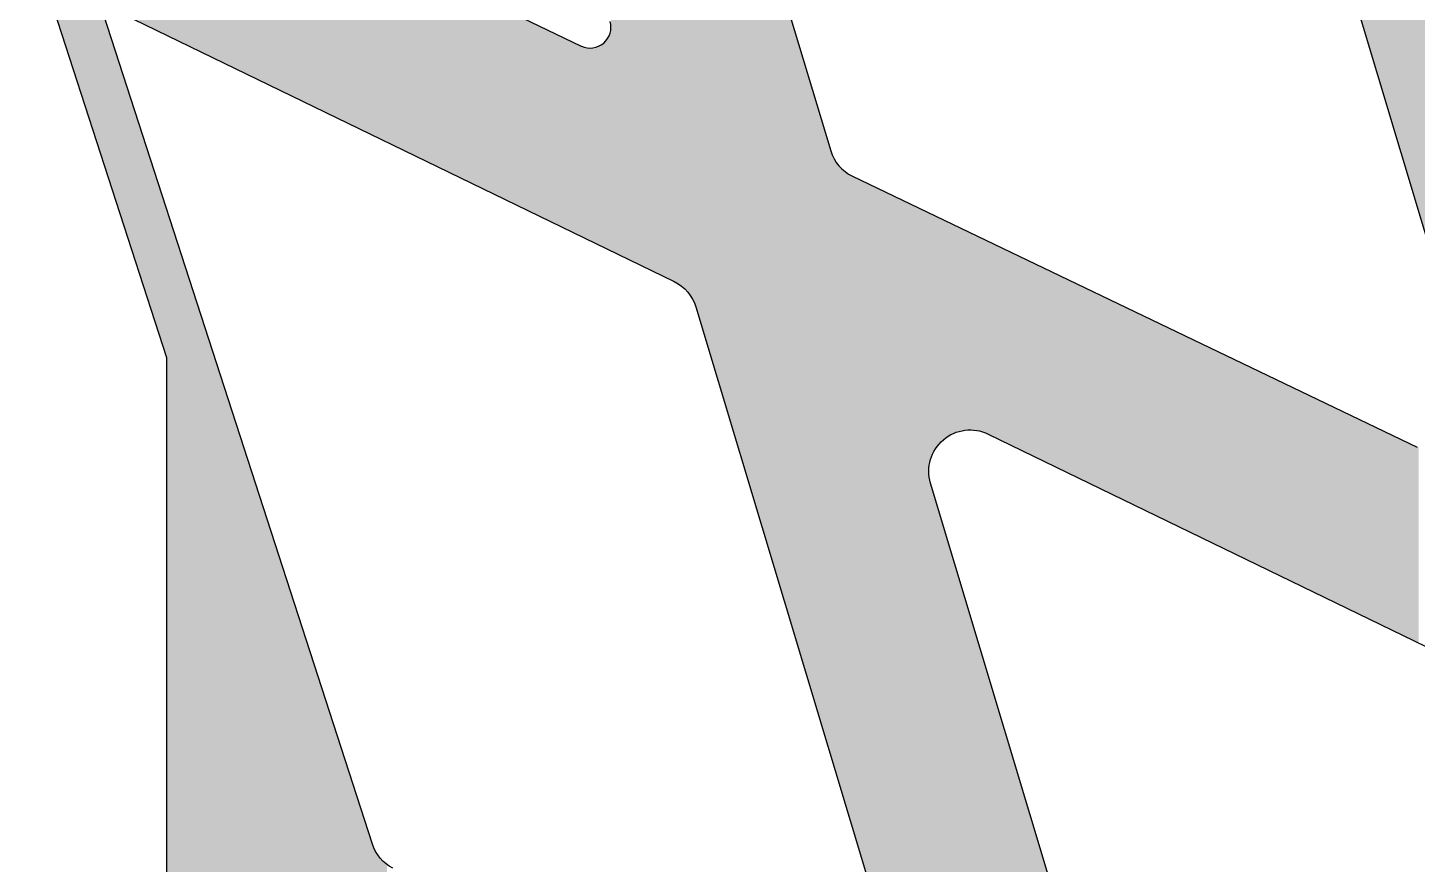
# Model space of a CAD drawing. Extents: x 181 to 485, y 440 to 775.
# Drawn here: x 199.2 to 266.4, y 563.2 to 603.7 of the extents above; entities that cross this region are included whole.
import ezdxf

# ---------------------------------------------------------------- set-up
doc = ezdxf.new("R2010")
doc.units = 0
doc.layers.add('LAYER_01', color=7, linetype='CONTINUOUS')

# ---------------------------------------------------------------- blocks, each defined once
blk = doc.blocks.new('*U1')
at = {"layer": 'LAYER_01', "linetype": 'CONTINUOUS'}
for points in [[(268.139, 589.354), (262.736, 635.718), (268.139, 639.523)], [(262.736, 607.342), (262.736, 635.718), (268.139, 589.354)], [(227.419, 592.916), (227.419, 633.162), (230.483, 591.429)], [(230.483, 591.429), (227.419, 633.162), (230.483, 622.961)], [(230.483, 591.429), (230.483, 622.961), (230.528, 591.406)], [(230.528, 591.406), (230.483, 622.961), (230.528, 622.811)], [(230.528, 591.406), (230.528, 622.811), (230.573, 591.383)], [(230.573, 591.383), (230.528, 622.811), (230.573, 622.662)], [(230.573, 591.383), (230.573, 622.662), (230.617, 591.358)], [(230.617, 591.358), (230.573, 622.662), (230.617, 622.515)], [(230.617, 591.358), (230.617, 622.515), (230.661, 591.331)], [(230.661, 591.331), (230.617, 622.515), (230.661, 622.369)], [(230.661, 591.331), (230.661, 622.369), (230.704, 591.304)], [(230.704, 591.304), (230.661, 622.369), (230.704, 622.225)], [(230.704, 591.304), (230.704, 622.225), (230.747, 591.275)], [(230.747, 591.275), (230.704, 622.225), (230.747, 622.083)], [(230.747, 591.275), (230.747, 622.083), (230.789, 591.245)], [(230.789, 591.245), (230.747, 622.083), (230.789, 621.942)], [(230.789, 591.245), (230.789, 621.942), (230.83, 591.214)], [(230.83, 591.214), (230.789, 621.942), (230.83, 621.804)], [(230.83, 591.214), (230.83, 621.804), (230.871, 591.182)], [(230.871, 591.182), (230.83, 621.804), (230.871, 621.669)], [(230.871, 591.182), (230.871, 621.669), (230.911, 591.148)], [(230.911, 591.148), (230.871, 621.669), (230.911, 621.536)], [(230.911, 591.148), (230.911, 621.536), (230.95, 591.114)], [(230.95, 591.114), (230.911, 621.536), (230.95, 621.405)], [(230.95, 591.114), (230.95, 621.405), (230.988, 591.078)], [(230.988, 591.078), (230.95, 621.405), (230.988, 621.278)], [(230.988, 591.078), (230.988, 621.278), (231.026, 591.042)], [(231.026, 591.042), (230.988, 621.278), (231.026, 621.153)], [(231.026, 591.042), (231.026, 621.153), (231.062, 591.004)], [(231.062, 591.004), (231.026, 621.153), (231.062, 621.032)], [(231.062, 591.004), (231.062, 621.032), (231.098, 590.966)], [(231.098, 590.966), (231.062, 621.032), (231.098, 620.913)], [(231.098, 590.966), (231.098, 620.913), (231.132, 590.926)], [(231.132, 590.926), (231.098, 620.913), (231.132, 620.798)], [(231.132, 590.926), (231.132, 620.798), (231.166, 590.886)], [(231.166, 590.886), (231.132, 620.798), (231.166, 620.687)], [(231.166, 590.886), (231.166, 620.687), (231.198, 590.845)], [(231.198, 590.845), (231.166, 620.687), (231.198, 620.579)], [(231.198, 590.845), (231.198, 620.579), (231.229, 590.803)], [(231.229, 590.803), (231.198, 620.579), (231.229, 620.475)], [(231.229, 590.803), (231.229, 620.475), (231.26, 590.76)], [(231.26, 590.76), (231.229, 620.475), (231.26, 620.375)], [(231.26, 590.76), (231.26, 620.375), (231.289, 590.716)], [(231.289, 590.716), (231.26, 620.375), (231.289, 620.278)], [(231.289, 590.716), (231.289, 620.278), (231.316, 590.672)], [(231.316, 590.672), (231.289, 620.278), (231.316, 620.186)], [(231.316, 590.672), (231.316, 620.186), (231.343, 590.627)], [(231.343, 590.627), (231.316, 620.186), (231.343, 620.097)], [(231.343, 590.627), (231.343, 620.097), (231.368, 590.582)], [(231.368, 590.582), (231.343, 620.097), (231.368, 620.013)], [(231.368, 590.582), (231.368, 620.013), (231.392, 590.536)], [(231.392, 590.536), (231.368, 620.013), (231.392, 619.933)], [(231.392, 590.536), (231.392, 619.933), (231.415, 590.49)], [(231.415, 590.49), (231.392, 619.933), (231.415, 619.857)], [(231.415, 590.49), (231.415, 619.857), (231.437, 590.443)], [(231.437, 590.443), (231.415, 619.857), (231.437, 619.785)], [(231.437, 590.443), (231.437, 619.785), (231.457, 590.396)], [(231.457, 590.396), (231.437, 619.785), (231.457, 619.718)], [(231.457, 590.396), (231.457, 619.718), (231.476, 590.349)], [(231.476, 590.349), (231.457, 619.718), (231.476, 619.655)], [(231.476, 590.349), (231.476, 619.655), (231.494, 590.301)], [(231.494, 590.301), (231.476, 619.655), (231.494, 619.596)], [(231.494, 590.301), (231.494, 619.596), (231.51, 590.253)], [(231.51, 590.253), (231.494, 619.596), (231.51, 619.541)], [(231.51, 590.253), (231.51, 619.541), (231.525, 590.205)], [(231.525, 590.205), (231.51, 619.541), (231.525, 619.491)], [(231.525, 590.205), (231.525, 619.491), (238.052, 568.475)], [(238.052, 568.475), (231.525, 619.491), (238.052, 597.761)], [(201.061, 602.741), (201.061, 614.789), (202.692, 597.705)], [(202.692, 597.705), (201.061, 614.789), (202.692, 614.006)], [(202.692, 604.918), (202.692, 614.006), (225.986, 593.612)], [(225.986, 593.612), (202.692, 614.006), (225.986, 602.827)], [(201.061, 602.741), (199.872, 607.656), (201.061, 612.261)], [(199.872, 606.408), (199.872, 607.656), (201.061, 602.741)], [(202.692, 597.705), (202.692, 604.918), (205.917, 587.752)], [(205.917, 587.752), (202.692, 604.918), (205.917, 594.965)], [(227.416, 592.918), (227.414, 603.628), (227.416, 603.647)], [(227.417, 592.917), (227.416, 603.647), (227.417, 603.665)], [(227.416, 592.918), (227.416, 603.647), (227.417, 592.917)], [(227.418, 592.917), (227.417, 603.665), (227.418, 603.683)], [(227.417, 592.917), (227.417, 603.665), (227.418, 592.917)], [(227.419, 592.916), (227.418, 603.683), (227.419, 603.701)], [(227.418, 592.917), (227.418, 603.683), (227.419, 592.916)], [(227.419, 592.916), (227.419, 603.701), (227.419, 603.72)], [(227.419, 592.916), (227.419, 603.701), (227.419, 592.916)], [(227.069, 593.086), (227.042, 602.947), (227.069, 602.969)], [(227.095, 593.074), (227.069, 602.969), (227.095, 602.991)], [(227.069, 593.086), (227.069, 602.969), (227.095, 593.074)], [(227.12, 593.061), (227.095, 602.991), (227.12, 603.015)], [(227.095, 593.074), (227.095, 602.991), (227.12, 593.061)], [(227.132, 593.055), (227.12, 603.015), (227.132, 603.028)], [(227.12, 593.061), (227.12, 603.015), (227.132, 593.055)], [(227.144, 593.05), (227.132, 603.028), (227.144, 603.04)], [(227.132, 593.055), (227.132, 603.028), (227.144, 593.05)], [(227.156, 593.044), (227.144, 603.04), (227.156, 603.053)], [(227.144, 593.05), (227.144, 603.04), (227.156, 593.044)], [(227.168, 593.038), (227.156, 603.053), (227.168, 603.066)], [(227.156, 593.044), (227.156, 603.053), (227.168, 593.038)], [(227.18, 593.032), (227.168, 603.066), (227.18, 603.08)], [(227.168, 593.038), (227.168, 603.066), (227.18, 593.032)], [(227.191, 593.027), (227.18, 603.08), (227.191, 603.093)], [(227.18, 593.032), (227.18, 603.08), (227.191, 593.027)], [(227.202, 593.021), (227.191, 603.093), (227.202, 603.107)], [(227.191, 593.027), (227.191, 603.093), (227.202, 593.021)], [(227.213, 593.016), (227.202, 603.107), (227.213, 603.121)], [(227.202, 593.021), (227.202, 603.107), (227.213, 593.016)], [(227.224, 593.011), (227.213, 603.121), (227.224, 603.136)], [(227.213, 593.016), (227.213, 603.121), (227.224, 593.011)], [(227.235, 593.006), (227.224, 603.136), (227.235, 603.15)], [(227.224, 593.011), (227.224, 603.136), (227.235, 593.006)], [(227.245, 593.001), (227.235, 603.15), (227.245, 603.165)], [(227.235, 593.006), (227.235, 603.15), (227.245, 593.001)], [(227.255, 592.996), (227.245, 603.165), (227.255, 603.18)], [(227.245, 593.001), (227.245, 603.165), (227.255, 592.996)], [(227.265, 592.991), (227.255, 603.18), (227.265, 603.195)], [(227.255, 592.996), (227.255, 603.18), (227.265, 592.991)], [(227.274, 592.986), (227.265, 603.195), (227.274, 603.211)], [(227.265, 592.991), (227.265, 603.195), (227.274, 592.986)], [(227.284, 592.982), (227.274, 603.211), (227.284, 603.227)], [(227.274, 592.986), (227.274, 603.211), (227.284, 592.982)], [(227.293, 592.977), (227.284, 603.227), (227.293, 603.243)], [(227.284, 592.982), (227.284, 603.227), (227.293, 592.977)], [(227.302, 592.973), (227.293, 603.243), (227.302, 603.259)], [(227.293, 592.977), (227.293, 603.243), (227.302, 592.973)], [(227.31, 592.969), (227.302, 603.259), (227.31, 603.275)], [(227.302, 592.973), (227.302, 603.259), (227.31, 592.969)], [(227.318, 592.965), (227.31, 603.275), (227.318, 603.291)], [(227.31, 592.969), (227.31, 603.275), (227.318, 592.965)], [(227.326, 592.961), (227.318, 603.291), (227.326, 603.308)], [(227.318, 592.965), (227.318, 603.291), (227.326, 592.961)], [(227.334, 592.957), (227.326, 603.308), (227.334, 603.325)], [(227.326, 592.961), (227.326, 603.308), (227.334, 592.957)], [(227.341, 592.954), (227.334, 603.325), (227.341, 603.342)], [(227.334, 592.957), (227.334, 603.325), (227.341, 592.954)], [(227.348, 592.951), (227.341, 603.342), (227.348, 603.359)], [(227.341, 592.954), (227.341, 603.342), (227.348, 592.951)], [(227.355, 592.947), (227.348, 603.359), (227.355, 603.376)], [(227.348, 592.951), (227.348, 603.359), (227.355, 592.947)], [(227.361, 592.944), (227.355, 603.376), (227.361, 603.394)], [(227.355, 592.947), (227.355, 603.376), (227.361, 592.944)], [(227.367, 592.941), (227.361, 603.394), (227.367, 603.411)], [(227.361, 592.944), (227.361, 603.394), (227.367, 592.941)], [(227.373, 592.938), (227.367, 603.411), (227.373, 603.429)], [(227.367, 592.941), (227.367, 603.411), (227.373, 592.938)], [(227.378, 592.936), (227.373, 603.429), (227.378, 603.447)], [(227.373, 592.938), (227.373, 603.429), (227.378, 592.936)], [(227.383, 592.933), (227.378, 603.447), (227.383, 603.465)], [(227.378, 592.936), (227.378, 603.447), (227.383, 592.933)], [(227.388, 592.931), (227.383, 603.465), (227.388, 603.483)], [(227.383, 592.933), (227.383, 603.465), (227.388, 592.931)], [(227.393, 592.929), (227.388, 603.483), (227.393, 603.501)], [(227.388, 592.931), (227.388, 603.483), (227.393, 592.929)], [(227.397, 592.927), (227.393, 603.501), (227.397, 603.519)], [(227.393, 592.929), (227.393, 603.501), (227.397, 592.927)], [(227.4, 592.925), (227.397, 603.519), (227.4, 603.537)], [(227.397, 592.927), (227.397, 603.519), (227.4, 592.925)], [(227.404, 592.924), (227.4, 603.537), (227.404, 603.555)], [(227.4, 592.925), (227.4, 603.537), (227.404, 592.924)], [(227.407, 592.922), (227.404, 603.555), (227.407, 603.573)], [(227.404, 592.924), (227.404, 603.555), (227.407, 592.922)], [(227.409, 592.921), (227.407, 603.573), (227.409, 603.592)], [(227.407, 592.922), (227.407, 603.573), (227.409, 592.921)], [(227.412, 592.92), (227.409, 603.592), (227.412, 603.61)], [(227.409, 592.921), (227.409, 603.592), (227.412, 592.92)], [(227.414, 592.919), (227.412, 603.61), (227.414, 603.628)], [(227.412, 592.92), (227.412, 603.61), (227.414, 592.919)], [(227.414, 592.919), (227.414, 603.628), (227.416, 592.918)], [(225.986, 593.612), (225.986, 602.827), (226.017, 593.596)], [(226.017, 593.596), (225.986, 602.827), (226.017, 602.813)], [(226.017, 593.596), (226.017, 602.813), (226.049, 593.581)], [(226.049, 593.581), (226.017, 602.813), (226.049, 602.799)], [(226.049, 593.581), (226.049, 602.799), (226.066, 593.573)], [(226.066, 593.573), (226.049, 602.799), (226.066, 602.793)], [(226.066, 593.573), (226.066, 602.793), (226.082, 593.565)], [(226.082, 593.565), (226.066, 602.793), (226.082, 602.787)], [(226.082, 593.565), (226.082, 602.787), (226.099, 593.557)], [(226.099, 593.557), (226.082, 602.787), (226.099, 602.781)], [(226.099, 593.557), (226.099, 602.781), (226.115, 593.549)], [(226.115, 593.549), (226.099, 602.781), (226.115, 602.776)], [(226.115, 593.549), (226.115, 602.776), (226.132, 593.541)], [(226.132, 593.541), (226.115, 602.776), (226.132, 602.771)], [(226.132, 593.541), (226.132, 602.771), (226.149, 593.532)], [(226.149, 593.532), (226.132, 602.771), (226.149, 602.766)], [(226.149, 593.532), (226.149, 602.766), (226.167, 593.524)], [(226.167, 593.524), (226.149, 602.766), (226.167, 602.761)], [(226.167, 593.524), (226.167, 602.761), (226.184, 593.516)], [(226.184, 593.516), (226.167, 602.761), (226.184, 602.757)], [(226.184, 593.516), (226.184, 602.757), (226.202, 593.507)], [(226.202, 593.507), (226.184, 602.757), (226.202, 602.753)], [(226.202, 593.507), (226.202, 602.753), (226.219, 593.498)], [(226.219, 593.498), (226.202, 602.753), (226.219, 602.749)], [(226.219, 593.498), (226.219, 602.749), (226.237, 593.49)], [(226.237, 593.49), (226.219, 602.749), (226.237, 602.745)], [(226.237, 593.49), (226.237, 602.745), (226.255, 593.481)], [(226.255, 593.481), (226.237, 602.745), (226.255, 602.742)], [(226.255, 593.481), (226.255, 602.742), (226.273, 593.472)], [(226.273, 593.472), (226.255, 602.742), (226.273, 602.739)], [(226.273, 593.472), (226.273, 602.739), (226.291, 593.464)], [(226.291, 593.464), (226.273, 602.739), (226.291, 602.737)], [(226.291, 593.464), (226.291, 602.737), (226.309, 593.455)], [(226.309, 593.455), (226.291, 602.737), (226.309, 602.735)], [(226.309, 593.455), (226.309, 602.735), (226.327, 593.446)], [(226.327, 593.446), (226.309, 602.735), (226.327, 602.733)], [(226.327, 593.446), (226.327, 602.733), (226.346, 593.437)], [(226.346, 593.437), (226.327, 602.733), (226.346, 602.731)], [(226.346, 593.437), (226.346, 602.731), (226.364, 593.428)], [(226.364, 593.428), (226.346, 602.731), (226.364, 602.73)], [(226.364, 593.428), (226.364, 602.73), (226.382, 593.419)], [(226.382, 593.419), (226.364, 602.73), (226.382, 602.729)], [(226.382, 593.419), (226.382, 602.729), (226.401, 593.41)], [(226.401, 593.41), (226.382, 602.729), (226.401, 602.729)], [(226.401, 593.41), (226.401, 602.729), (226.419, 593.401)], [(226.419, 593.401), (226.401, 602.729), (226.419, 602.729)], [(226.419, 593.401), (226.419, 602.729), (226.438, 593.392)], [(226.438, 593.392), (226.419, 602.729), (226.438, 602.729)], [(226.438, 593.392), (226.438, 602.729), (226.456, 593.383)], [(226.456, 593.383), (226.438, 602.729), (226.456, 602.729)], [(226.475, 593.374), (226.456, 602.729), (226.475, 602.73)], [(226.456, 593.383), (226.456, 602.729), (226.475, 593.374)], [(226.493, 593.365), (226.475, 602.73), (226.493, 602.731)], [(226.475, 593.374), (226.475, 602.73), (226.493, 593.365)], [(226.512, 593.356), (226.493, 602.731), (226.512, 602.733)], [(226.493, 593.365), (226.493, 602.731), (226.512, 593.356)], [(226.53, 593.348), (226.512, 602.733), (226.53, 602.735)], [(226.512, 593.356), (226.512, 602.733), (226.53, 593.348)], [(226.549, 593.339), (226.53, 602.735), (226.549, 602.737)], [(226.53, 593.348), (226.53, 602.735), (226.549, 593.339)], [(226.567, 593.33), (226.549, 602.737), (226.567, 602.74)], [(226.549, 593.339), (226.549, 602.737), (226.567, 593.33)], [(226.585, 593.321), (226.567, 602.74), (226.585, 602.743)], [(226.567, 593.33), (226.567, 602.74), (226.585, 593.321)], [(226.604, 593.312), (226.585, 602.743), (226.604, 602.746)], [(226.585, 593.321), (226.585, 602.743), (226.604, 593.312)], [(226.622, 593.303), (226.604, 602.746), (226.622, 602.749)], [(226.604, 593.312), (226.604, 602.746), (226.622, 593.303)], [(226.64, 593.294), (226.622, 602.749), (226.64, 602.753)], [(226.622, 593.303), (226.622, 602.749), (226.64, 593.294)], [(226.658, 593.286), (226.64, 602.753), (226.658, 602.758)], [(226.64, 593.294), (226.64, 602.753), (226.658, 593.286)], [(226.676, 593.277), (226.658, 602.758), (226.676, 602.762)], [(226.658, 593.286), (226.658, 602.758), (226.676, 593.277)], [(226.694, 593.268), (226.676, 602.762), (226.694, 602.767)], [(226.676, 593.277), (226.676, 602.762), (226.694, 593.268)], [(226.711, 593.26), (226.694, 602.767), (226.711, 602.772)], [(226.694, 593.268), (226.694, 602.767), (226.711, 593.26)], [(226.729, 593.251), (226.711, 602.772), (226.729, 602.778)], [(226.711, 593.26), (226.711, 602.772), (226.729, 593.251)], [(226.746, 593.243), (226.729, 602.778), (226.746, 602.784)], [(226.729, 593.251), (226.729, 602.778), (226.746, 593.243)], [(226.764, 593.234), (226.746, 602.784), (226.764, 602.79)], [(226.746, 593.243), (226.746, 602.784), (226.764, 593.234)], [(226.781, 593.226), (226.764, 602.79), (226.781, 602.796)], [(226.764, 593.234), (226.764, 602.79), (226.781, 593.226)], [(226.798, 593.218), (226.781, 602.796), (226.798, 602.803)], [(226.781, 593.226), (226.781, 602.796), (226.798, 593.218)], [(226.815, 593.209), (226.798, 602.803), (226.815, 602.81)], [(226.798, 593.218), (226.798, 602.803), (226.815, 593.209)], [(226.831, 593.201), (226.815, 602.81), (226.831, 602.818)], [(226.815, 593.209), (226.815, 602.81), (226.831, 593.201)], [(226.848, 593.193), (226.831, 602.818), (226.848, 602.825)], [(226.831, 593.201), (226.831, 602.818), (226.848, 593.193)], [(226.864, 593.186), (226.848, 602.825), (226.864, 602.833)], [(226.848, 593.193), (226.848, 602.825), (226.864, 593.186)], [(226.88, 593.178), (226.864, 602.833), (226.88, 602.841)], [(226.864, 593.186), (226.864, 602.833), (226.88, 593.178)], [(226.896, 593.17), (226.88, 602.841), (226.896, 602.85)], [(226.88, 593.178), (226.88, 602.841), (226.896, 593.17)], [(226.912, 593.162), (226.896, 602.85), (226.912, 602.858)], [(226.896, 593.17), (226.896, 602.85), (226.912, 593.162)], [(226.927, 593.155), (226.912, 602.858), (226.927, 602.867)], [(226.912, 593.162), (226.912, 602.858), (226.927, 593.155)], [(226.942, 593.148), (226.927, 602.867), (226.942, 602.877)], [(226.927, 593.155), (226.927, 602.867), (226.942, 593.148)], [(226.957, 593.14), (226.942, 602.877), (226.957, 602.886)], [(226.942, 593.148), (226.942, 602.877), (226.957, 593.14)], [(226.972, 593.133), (226.957, 602.886), (226.972, 602.896)], [(226.957, 593.14), (226.957, 602.886), (226.972, 593.133)], [(226.987, 593.126), (226.972, 602.896), (226.987, 602.905)], [(226.972, 593.133), (226.972, 602.896), (226.987, 593.126)], [(227.001, 593.119), (226.987, 602.905), (227.001, 602.915)], [(226.987, 593.126), (226.987, 602.905), (227.001, 593.119)], [(227.015, 593.112), (227.001, 602.915), (227.015, 602.926)], [(227.001, 593.119), (227.001, 602.915), (227.015, 593.112)], [(227.042, 593.099), (227.015, 602.926), (227.042, 602.947)], [(227.015, 593.112), (227.015, 602.926), (227.042, 593.099)], [(227.042, 593.099), (227.042, 602.947), (227.069, 593.086)], [(238.052, 568.475), (238.052, 597.761), (238.067, 568.424)], [(238.067, 568.424), (238.052, 597.761), (238.067, 597.712)], [(238.067, 568.424), (238.067, 597.712), (238.084, 568.369)], [(238.084, 568.369), (238.067, 597.712), (238.084, 597.664)], [(238.084, 568.369), (238.084, 597.664), (238.101, 568.31)], [(238.101, 568.31), (238.084, 597.664), (238.101, 597.616)], [(238.101, 568.31), (238.101, 597.616), (238.121, 568.247)], [(238.121, 568.247), (238.101, 597.616), (238.121, 597.569)], [(238.121, 568.247), (238.121, 597.569), (238.141, 568.179)], [(238.141, 568.179), (238.121, 597.569), (238.141, 597.521)], [(238.141, 568.179), (238.141, 597.521), (238.163, 568.106)], [(238.163, 568.106), (238.141, 597.521), (238.163, 597.474)], [(238.163, 568.106), (238.163, 597.474), (238.186, 568.03)], [(238.186, 568.03), (238.163, 597.474), (238.186, 597.428)], [(238.186, 568.03), (238.186, 597.428), (238.21, 567.949)], [(238.21, 567.949), (238.186, 597.428), (238.21, 597.382)], [(238.21, 567.949), (238.21, 597.382), (238.235, 567.864)], [(238.235, 567.864), (238.21, 597.382), (238.235, 597.336)], [(238.235, 567.864), (238.235, 597.336), (238.262, 567.775)], [(238.262, 567.775), (238.235, 597.336), (238.262, 597.291)], [(238.262, 567.775), (238.262, 597.291), (238.29, 567.682)], [(238.29, 567.682), (238.262, 597.291), (238.29, 597.247)], [(238.29, 567.682), (238.29, 597.247), (238.319, 567.585)], [(238.319, 567.585), (238.29, 597.247), (238.319, 597.203)], [(238.319, 567.585), (238.319, 597.203), (238.35, 567.484)], [(238.35, 567.484), (238.319, 597.203), (238.35, 597.16)], [(238.35, 567.484), (238.35, 597.16), (238.381, 567.379)], [(238.381, 567.379), (238.35, 597.16), (238.381, 597.118)], [(238.381, 567.379), (238.381, 597.118), (238.414, 567.27)], [(238.414, 567.27), (238.381, 597.118), (238.414, 597.077)], [(238.414, 567.27), (238.414, 597.077), (238.448, 567.158)], [(238.448, 567.158), (238.414, 597.077), (238.448, 597.036)], [(238.448, 567.158), (238.448, 597.036), (238.482, 567.042)], [(238.482, 567.042), (238.448, 597.036), (238.482, 596.996)], [(238.482, 567.042), (238.482, 596.996), (238.518, 566.923)], [(238.518, 566.923), (238.482, 596.996), (238.518, 596.958)], [(238.518, 566.923), (238.518, 596.958), (238.555, 566.8)], [(238.555, 566.8), (238.518, 596.958), (238.555, 596.92)], [(238.555, 566.8), (238.555, 596.92), (238.593, 566.674)], [(238.593, 566.674), (238.555, 596.92), (238.593, 596.883)], [(238.593, 566.674), (238.593, 596.883), (238.631, 566.546)], [(238.631, 566.546), (238.593, 596.883), (238.631, 596.848)], [(238.631, 566.546), (238.631, 596.848), (238.671, 566.414)], [(238.671, 566.414), (238.631, 596.848), (238.671, 596.813)], [(238.671, 566.414), (238.671, 596.813), (238.711, 566.28)], [(238.711, 566.28), (238.671, 596.813), (238.711, 596.78)], [(238.711, 566.28), (238.711, 596.78), (238.752, 566.143)], [(238.752, 566.143), (238.711, 596.78), (238.752, 596.748)], [(238.752, 566.143), (238.752, 596.748), (238.794, 566.004)], [(238.794, 566.004), (238.752, 596.748), (238.794, 596.716)], [(238.794, 566.004), (238.794, 596.716), (238.836, 565.863)], [(238.836, 565.863), (238.794, 596.716), (238.836, 596.686)], [(238.836, 565.863), (238.836, 596.686), (238.88, 565.72)], [(238.88, 565.72), (238.836, 596.686), (238.88, 596.658)], [(238.88, 565.72), (238.88, 596.658), (238.923, 565.575)], [(238.923, 565.575), (238.88, 596.658), (238.923, 596.63)], [(238.923, 565.575), (238.923, 596.63), (238.967, 565.428)], [(238.967, 565.428), (238.923, 596.63), (238.967, 596.604)], [(238.967, 565.428), (238.967, 596.604), (239.012, 565.279)], [(239.012, 565.279), (238.967, 596.604), (239.012, 596.579)], [(239.012, 565.279), (239.012, 596.579), (239.057, 565.129)], [(239.057, 565.129), (239.012, 596.579), (239.057, 596.555)], [(239.057, 565.129), (239.057, 596.555), (239.102, 564.978)], [(239.102, 564.978), (239.057, 596.555), (239.102, 596.533)], [(239.102, 564.978), (239.102, 596.533), (242.491, 553.695)], [(242.491, 553.695), (239.102, 596.533), (242.491, 594.906)], [(205.917, 587.752), (205.917, 594.965), (215.878, 440.369)], [(215.878, 440.369), (205.917, 594.965), (215.878, 564.22)], [(242.491, 553.695), (242.491, 594.906), (242.51, 553.628)], [(242.51, 553.628), (242.491, 594.906), (242.51, 594.897)], [(242.51, 553.628), (242.51, 594.897), (242.519, 553.594)], [(242.519, 553.594), (242.51, 594.897), (242.519, 594.893)], [(242.519, 553.594), (242.519, 594.893), (242.527, 553.56)], [(242.527, 553.56), (242.519, 594.893), (242.527, 594.889)], [(242.527, 553.56), (242.527, 594.889), (242.534, 553.526)], [(242.534, 553.526), (242.527, 594.889), (242.534, 594.886)], [(242.534, 553.526), (242.534, 594.886), (242.541, 553.491)], [(242.541, 553.491), (242.534, 594.886), (242.541, 594.883)], [(242.541, 553.491), (242.541, 594.883), (242.547, 553.456)], [(242.547, 553.456), (242.541, 594.883), (242.547, 594.88)], [(242.547, 553.456), (242.547, 594.88), (242.553, 553.421)], [(242.553, 553.421), (242.547, 594.88), (242.553, 594.877)], [(242.553, 553.421), (242.553, 594.877), (242.558, 553.385)], [(242.558, 553.385), (242.553, 594.877), (242.558, 594.874)], [(242.558, 553.385), (242.558, 594.874), (242.563, 553.349)], [(242.563, 553.349), (242.558, 594.874), (242.563, 594.872)], [(242.563, 553.349), (242.563, 594.872), (242.566, 553.313)], [(242.566, 553.313), (242.563, 594.872), (242.566, 594.87)], [(242.566, 553.313), (242.566, 594.87), (242.57, 553.277)], [(242.57, 553.277), (242.566, 594.87), (242.57, 594.869)], [(242.57, 553.277), (242.57, 594.869), (242.572, 553.241)], [(242.572, 553.241), (242.57, 594.869), (242.572, 594.868)], [(242.572, 553.241), (242.572, 594.868), (242.574, 553.205)], [(242.574, 553.205), (242.572, 594.868), (242.574, 594.867)], [(242.574, 553.205), (242.574, 594.867), (242.575, 553.168)], [(242.575, 553.168), (242.574, 594.867), (242.575, 594.866)], [(242.575, 553.168), (242.575, 594.866), (242.576, 553.131)], [(242.576, 553.131), (242.575, 594.866), (242.576, 594.866)], [(242.576, 541.316), (242.576, 594.866), (242.797, 541.206)], [(242.797, 541.206), (242.576, 594.866), (242.797, 594.76)], [(242.797, 582.241), (242.797, 594.76), (242.797, 582.277)], [(242.797, 582.277), (242.797, 594.76), (242.797, 594.76)], [(242.797, 582.277), (242.797, 594.76), (242.797, 582.314)], [(242.797, 582.314), (242.797, 594.76), (242.797, 594.76)], [(242.797, 582.314), (242.797, 594.76), (242.799, 582.351)], [(242.799, 582.351), (242.797, 594.76), (242.799, 594.759)], [(242.799, 582.351), (242.799, 594.759), (242.801, 582.387)], [(242.801, 582.387), (242.799, 594.759), (242.801, 594.758)], [(242.801, 582.387), (242.801, 594.758), (242.804, 582.424)], [(242.804, 582.424), (242.801, 594.758), (242.804, 594.757)], [(242.804, 582.424), (242.804, 594.757), (242.807, 582.461)], [(242.807, 582.461), (242.804, 594.757), (242.807, 594.755)], [(242.807, 582.461), (242.807, 594.755), (242.811, 582.497)], [(242.811, 582.497), (242.807, 594.755), (242.811, 594.753)], [(242.811, 582.497), (242.811, 594.753), (242.816, 582.534)], [(242.816, 582.534), (242.811, 594.753), (242.816, 594.751)], [(242.816, 582.534), (242.816, 594.751), (242.821, 582.571)], [(242.821, 582.571), (242.816, 594.751), (242.821, 594.748)], [(242.821, 582.571), (242.821, 594.748), (242.827, 582.607)], [(242.827, 582.607), (242.821, 594.748), (242.827, 594.745)], [(242.827, 582.607), (242.827, 594.745), (242.834, 582.644)], [(242.834, 582.644), (242.827, 594.745), (242.834, 594.742)], [(242.834, 582.644), (242.834, 594.742), (242.842, 582.68)], [(242.842, 582.68), (242.834, 594.742), (242.842, 594.738)], [(242.842, 582.68), (242.842, 594.738), (242.85, 582.716)], [(242.85, 582.716), (242.842, 594.738), (242.85, 594.734)], [(242.85, 582.716), (242.85, 594.734), (242.859, 582.752)], [(242.859, 582.752), (242.85, 594.734), (242.859, 594.73)], [(242.859, 582.752), (242.859, 594.73), (242.868, 582.788)], [(242.868, 582.788), (242.859, 594.73), (242.868, 594.726)], [(242.868, 582.788), (242.868, 594.726), (242.878, 582.824)], [(242.878, 582.824), (242.868, 594.726), (242.878, 594.721)], [(242.878, 582.824), (242.878, 594.721), (242.889, 582.86)], [(242.889, 582.86), (242.878, 594.721), (242.889, 594.715)], [(242.889, 582.86), (242.889, 594.715), (242.901, 582.895)], [(242.901, 582.895), (242.889, 594.715), (242.901, 594.71)], [(242.901, 582.895), (242.901, 594.71), (242.913, 582.93)], [(242.913, 582.93), (242.901, 594.71), (242.913, 594.704)], [(242.913, 582.93), (242.913, 594.704), (242.926, 582.965)], [(242.926, 582.965), (242.913, 594.704), (242.926, 594.698)], [(242.926, 582.965), (242.926, 594.698), (242.939, 583)], [(242.939, 583), (242.926, 594.698), (242.939, 594.692)], [(242.939, 583), (242.939, 594.692), (242.953, 583.034)], [(242.953, 583.034), (242.939, 594.692), (242.953, 594.685)], [(242.953, 583.034), (242.953, 594.685), (242.968, 583.068)], [(242.968, 583.068), (242.953, 594.685), (242.968, 594.678)], [(242.968, 583.068), (242.968, 594.678), (242.983, 583.102)], [(242.983, 583.102), (242.968, 594.678), (242.983, 594.67)], [(242.983, 583.102), (242.983, 594.67), (242.999, 583.135)], [(242.999, 583.135), (242.983, 594.67), (242.999, 594.663)], [(242.999, 583.135), (242.999, 594.663), (243.016, 583.168)], [(243.016, 583.168), (242.999, 594.663), (243.016, 594.655)], [(243.016, 583.168), (243.016, 594.655), (243.033, 583.201)], [(243.033, 583.201), (243.016, 594.655), (243.033, 594.647)], [(243.033, 583.201), (243.033, 594.647), (243.05, 583.233)], [(243.05, 583.233), (243.033, 594.647), (243.05, 594.638)], [(243.05, 583.233), (243.05, 594.638), (243.069, 583.265)], [(243.069, 583.265), (243.05, 594.638), (243.069, 594.629)], [(243.069, 583.265), (243.069, 594.629), (243.087, 583.296)], [(243.087, 583.296), (243.069, 594.629), (243.087, 594.62)], [(243.087, 583.296), (243.087, 594.62), (243.106, 583.328)], [(243.106, 583.328), (243.087, 594.62), (243.106, 594.611)], [(243.106, 583.328), (243.106, 594.611), (243.126, 583.358)], [(243.126, 583.358), (243.106, 594.611), (243.126, 594.602)], [(243.126, 583.358), (243.126, 594.602), (243.147, 583.388)], [(243.147, 583.388), (243.126, 594.602), (243.147, 594.592)], [(243.147, 583.388), (243.147, 594.592), (243.167, 583.418)], [(243.167, 583.418), (243.147, 594.592), (243.167, 594.582)], [(243.167, 583.418), (243.167, 594.582), (243.188, 583.447)], [(243.188, 583.447), (243.167, 594.582), (243.188, 594.572)], [(243.188, 583.447), (243.188, 594.572), (243.21, 583.476)], [(243.21, 583.476), (243.188, 594.572), (243.21, 594.561)], [(243.21, 583.476), (243.21, 594.561), (243.232, 583.504)], [(243.232, 583.504), (243.21, 594.561), (243.232, 594.551)], [(243.232, 583.504), (243.232, 594.551), (243.255, 583.532)], [(243.255, 583.532), (243.232, 594.551), (243.255, 594.54)], [(243.255, 583.532), (243.255, 594.54), (243.278, 583.559)], [(243.278, 583.559), (243.255, 594.54), (243.278, 594.529)], [(243.278, 583.559), (243.278, 594.529), (243.301, 583.586)], [(243.301, 583.586), (243.278, 594.529), (243.301, 594.518)], [(243.301, 583.586), (243.301, 594.518), (243.325, 583.612)], [(243.325, 583.612), (243.301, 594.518), (243.325, 594.506)], [(243.325, 583.612), (243.325, 594.506), (243.349, 583.638)], [(243.349, 583.638), (243.325, 594.506), (243.349, 594.495)], [(243.349, 583.638), (243.349, 594.495), (243.373, 583.663)], [(243.373, 583.663), (243.349, 594.495), (243.373, 594.483)], [(243.373, 583.663), (243.373, 594.483), (243.398, 583.688)], [(243.398, 583.688), (243.373, 594.483), (243.398, 594.471)], [(243.398, 583.688), (243.398, 594.471), (243.448, 583.736)], [(243.448, 583.736), (243.398, 594.471), (243.448, 594.447)], [(243.448, 583.736), (243.448, 594.447), (243.5, 583.781)], [(243.5, 583.781), (243.448, 594.447), (243.5, 594.422)], [(243.5, 583.781), (243.5, 594.422), (243.553, 583.825)], [(243.553, 583.825), (243.5, 594.422), (243.553, 594.397)], [(243.553, 583.825), (243.553, 594.397), (243.608, 583.867)], [(243.608, 583.867), (243.553, 594.397), (243.608, 594.37)], [(243.608, 583.867), (243.608, 594.37), (243.636, 583.887)], [(243.636, 583.887), (243.608, 594.37), (243.636, 594.357)], [(243.636, 583.887), (243.636, 594.357), (243.665, 583.907)], [(243.665, 583.907), (243.636, 594.357), (243.665, 594.343)], [(243.665, 583.907), (243.665, 594.343), (243.694, 583.927)], [(243.694, 583.927), (243.665, 594.343), (243.694, 594.329)], [(243.694, 583.927), (243.694, 594.329), (243.724, 583.946)], [(243.724, 583.946), (243.694, 594.329), (243.724, 594.315)], [(243.724, 583.946), (243.724, 594.315), (243.754, 583.965)], [(243.754, 583.965), (243.724, 594.315), (243.754, 594.3)], [(243.754, 583.965), (243.754, 594.3), (243.785, 583.983)], [(243.785, 583.983), (243.754, 594.3), (243.785, 594.286)], [(243.785, 583.983), (243.785, 594.286), (243.816, 584.001)], [(243.816, 584.001), (243.785, 594.286), (243.816, 594.271)], [(243.816, 584.001), (243.816, 594.271), (243.847, 584.019)], [(243.847, 584.019), (243.816, 594.271), (243.847, 594.256)], [(243.847, 584.019), (243.847, 594.256), (243.879, 584.035)], [(243.879, 584.035), (243.847, 594.256), (243.879, 594.24)], [(243.879, 584.035), (243.879, 594.24), (243.911, 584.052)], [(243.911, 584.052), (243.879, 594.24), (243.911, 594.225)], [(243.911, 584.052), (243.911, 594.225), (243.944, 584.067)], [(243.944, 584.067), (243.911, 594.225), (243.944, 594.209)], [(243.944, 584.067), (243.944, 594.209), (243.977, 584.083)], [(243.977, 584.083), (243.944, 594.209), (243.977, 594.193)], [(243.977, 584.083), (243.977, 594.193), (244.01, 584.097)], [(244.01, 584.097), (243.977, 594.193), (244.01, 594.177)], [(244.01, 584.097), (244.01, 594.177), (244.044, 584.111)], [(244.044, 584.111), (244.01, 594.177), (244.044, 594.161)], [(244.044, 584.111), (244.044, 594.161), (244.078, 584.125)], [(244.078, 584.125), (244.044, 594.161), (244.078, 594.145)], [(244.078, 584.125), (244.078, 594.145), (244.113, 584.138)], [(244.113, 584.138), (244.078, 594.145), (244.113, 594.128)], [(244.113, 584.138), (244.113, 594.128), (244.147, 584.15)], [(244.147, 584.15), (244.113, 594.128), (244.147, 594.112)], [(244.147, 584.15), (244.147, 594.112), (244.182, 584.162)], [(244.182, 584.162), (244.147, 594.112), (244.182, 594.095)], [(244.182, 584.162), (244.182, 594.095), (244.217, 584.173)], [(244.217, 584.173), (244.182, 594.095), (244.217, 594.078)], [(244.217, 584.173), (244.217, 594.078), (244.253, 584.183)], [(244.253, 584.183), (244.217, 594.078), (244.253, 594.061)], [(244.253, 584.183), (244.253, 594.061), (244.289, 584.193)], [(244.289, 584.193), (244.253, 594.061), (244.289, 594.044)], [(244.289, 584.193), (244.289, 594.044), (244.325, 584.202)], [(244.325, 584.202), (244.289, 594.044), (244.325, 594.027)], [(244.325, 584.202), (244.325, 594.027), (244.361, 584.21)], [(244.361, 584.21), (244.325, 594.027), (244.361, 594.009)], [(244.361, 584.21), (244.361, 594.009), (244.397, 584.218)], [(244.397, 584.218), (244.361, 594.009), (244.397, 593.992)], [(244.397, 584.218), (244.397, 593.992), (244.434, 584.225)], [(244.434, 584.225), (244.397, 593.992), (244.434, 593.974)], [(244.434, 584.225), (244.434, 593.974), (244.47, 584.231)], [(244.47, 584.231), (244.434, 593.974), (244.47, 593.957)], [(244.47, 584.231), (244.47, 593.957), (244.507, 584.237)], [(244.507, 584.237), (244.47, 593.957), (244.507, 593.939)], [(244.507, 584.237), (244.507, 593.939), (244.544, 584.242)], [(244.544, 584.242), (244.507, 593.939), (244.544, 593.921)], [(244.544, 584.242), (244.544, 593.921), (244.581, 584.247)], [(244.581, 584.247), (244.544, 593.921), (244.581, 593.904)], [(244.581, 584.247), (244.581, 593.904), (244.618, 584.25)], [(244.618, 584.25), (244.581, 593.904), (244.618, 593.886)], [(244.618, 584.25), (244.618, 593.886), (244.655, 584.253)], [(244.655, 584.253), (244.618, 593.886), (244.655, 593.868)], [(244.655, 584.253), (244.655, 593.868), (244.692, 584.255)], [(244.692, 584.255), (244.655, 593.868), (244.692, 593.85)], [(244.692, 584.255), (244.692, 593.85), (244.729, 584.257)], [(244.729, 584.257), (244.692, 593.85), (244.729, 593.833)], [(244.729, 584.257), (244.729, 593.833), (244.766, 584.258)], [(244.766, 584.258), (244.729, 593.833), (244.766, 593.815)], [(244.766, 584.258), (244.766, 593.815), (244.803, 584.258)], [(244.803, 584.258), (244.766, 593.815), (244.803, 593.797)], [(244.803, 584.258), (244.803, 593.797), (244.84, 584.258)], [(244.84, 584.258), (244.803, 593.797), (244.84, 593.779)], [(244.84, 584.258), (244.84, 593.779), (244.877, 584.257)], [(244.877, 584.257), (244.84, 593.779), (244.877, 593.761)], [(244.877, 584.257), (244.877, 593.761), (244.914, 584.255)], [(244.914, 584.255), (244.877, 593.761), (244.914, 593.744)], [(244.914, 584.255), (244.914, 593.744), (244.951, 584.252)], [(244.951, 584.252), (244.914, 593.744), (244.951, 593.726)], [(244.951, 584.252), (244.951, 593.726), (244.988, 584.249)], [(244.988, 584.249), (244.951, 593.726), (244.988, 593.709)], [(244.988, 584.249), (244.988, 593.709), (245.024, 584.245)], [(245.024, 584.245), (244.988, 593.709), (245.024, 593.691)], [(245.024, 584.245), (245.024, 593.691), (245.06, 584.241)], [(245.06, 584.241), (245.024, 593.691), (245.06, 593.674)], [(245.06, 584.241), (245.06, 593.674), (245.097, 584.236)], [(245.097, 584.236), (245.06, 593.674), (245.097, 593.656)], [(245.097, 584.236), (245.097, 593.656), (245.133, 584.23)], [(245.133, 584.23), (245.097, 593.656), (245.133, 593.639)], [(245.133, 584.23), (245.133, 593.639), (245.168, 584.223)], [(245.168, 584.223), (245.133, 593.639), (245.168, 593.622)], [(245.168, 584.223), (245.168, 593.622), (245.204, 584.216)], [(245.204, 584.216), (245.168, 593.622), (245.204, 593.605)], [(245.204, 584.216), (245.204, 593.605), (245.239, 584.209)], [(245.239, 584.209), (245.204, 593.605), (245.239, 593.588)], [(245.239, 584.209), (245.239, 593.588), (245.274, 584.2)], [(245.274, 584.2), (245.239, 593.588), (245.274, 593.571)], [(245.274, 584.2), (245.274, 593.571), (245.309, 584.191)], [(245.309, 584.191), (245.274, 593.571), (245.309, 593.554)], [(245.309, 584.191), (245.309, 593.554), (245.344, 584.182)], [(245.344, 584.182), (245.309, 593.554), (245.344, 593.538)], [(245.344, 584.182), (245.344, 593.538), (245.378, 584.172)], [(245.378, 584.172), (245.344, 593.538), (245.378, 593.521)], [(245.378, 584.172), (245.378, 593.521), (245.412, 584.161)], [(245.412, 584.161), (245.378, 593.521), (245.412, 593.505)], [(245.412, 584.161), (245.412, 593.505), (245.445, 584.15)], [(245.445, 584.15), (245.412, 593.505), (245.445, 593.489)], [(245.445, 584.15), (245.445, 593.489), (245.478, 584.138)], [(245.478, 584.138), (245.445, 593.489), (245.478, 593.473)], [(245.478, 584.138), (245.478, 593.473), (245.511, 584.126)], [(245.511, 584.126), (245.478, 593.473), (245.511, 593.457)], [(245.511, 584.126), (245.511, 593.457), (245.544, 584.113)], [(245.544, 584.113), (245.511, 593.457), (245.544, 593.442)], [(245.544, 584.113), (245.544, 593.442), (245.608, 584.086)], [(245.608, 584.086), (245.544, 593.442), (245.608, 593.411)], [(245.608, 584.086), (245.608, 593.411), (245.67, 584.057)], [(245.67, 584.057), (245.608, 593.411), (245.67, 593.381)], [(245.67, 584.057), (245.67, 593.381), (266.425, 573.983)], [(266.425, 573.983), (245.67, 593.381), (266.425, 583.421)], [(205.917, 440.369), (205.917, 587.752), (215.878, 440.369)], [(266.425, 573.983), (266.425, 583.421), (266.488, 573.953)], [(266.488, 573.953), (266.425, 583.421), (266.488, 583.392)], [(242.797, 541.206), (242.797, 582.241), (242.797, 541.206)], [(242.797, 541.206), (242.797, 582.241), (242.797, 582.205)], [(242.797, 541.206), (242.797, 582.205), (242.799, 541.205)], [(242.799, 541.205), (242.797, 582.205), (242.799, 582.168)], [(242.799, 541.205), (242.799, 582.168), (242.801, 541.205)], [(242.801, 541.205), (242.799, 582.168), (242.801, 582.132)], [(242.801, 541.205), (242.801, 582.132), (242.803, 541.203)], [(242.803, 541.203), (242.801, 582.132), (242.803, 582.096)], [(242.803, 541.203), (242.803, 582.096), (242.806, 541.202)], [(242.806, 541.202), (242.803, 582.096), (242.806, 582.061)], [(242.806, 541.202), (242.806, 582.061), (242.81, 541.2)], [(242.81, 541.2), (242.806, 582.061), (242.81, 582.025)], [(242.81, 541.2), (242.81, 582.025), (242.815, 541.198)], [(242.815, 541.198), (242.81, 582.025), (242.815, 581.99)], [(242.815, 541.198), (242.815, 581.99), (242.82, 541.195)], [(242.82, 541.195), (242.815, 581.99), (242.82, 581.955)], [(242.82, 541.195), (242.82, 581.955), (242.826, 541.192)], [(242.826, 541.192), (242.82, 581.955), (242.826, 581.92)], [(242.826, 541.192), (242.826, 581.92), (242.832, 541.189)], [(242.832, 541.189), (242.826, 581.92), (242.832, 581.885)], [(242.832, 541.189), (242.832, 581.885), (242.839, 541.186)], [(242.839, 541.186), (242.832, 581.885), (242.839, 581.851)], [(242.839, 541.186), (242.839, 581.851), (242.846, 541.182)], [(242.846, 541.182), (242.839, 581.851), (242.846, 581.816)], [(242.846, 541.182), (242.846, 581.816), (242.863, 541.174)], [(242.863, 541.174), (242.846, 581.816), (242.863, 581.749)], [(242.863, 541.174), (242.863, 581.749), (242.881, 541.165)], [(242.881, 541.165), (242.863, 581.749), (242.881, 581.683)], [(242.881, 541.165), (242.881, 581.683), (246.064, 539.591)], [(246.064, 539.591), (242.881, 581.683), (246.064, 571.085)], [(246.064, 539.591), (246.064, 571.085), (246.109, 539.568)], [(246.109, 539.568), (246.064, 571.085), (246.109, 570.937)], [(246.109, 539.568), (246.109, 570.937), (246.153, 539.544)], [(246.153, 539.544), (246.109, 570.937), (246.153, 570.79)], [(246.153, 539.544), (246.153, 570.79), (246.197, 539.519)], [(246.197, 539.519), (246.153, 570.79), (246.197, 570.645)], [(246.197, 539.519), (246.197, 570.645), (246.24, 539.493)], [(246.24, 539.493), (246.197, 570.645), (246.24, 570.501)], [(246.24, 539.493), (246.24, 570.501), (246.283, 539.465)], [(246.283, 539.465), (246.24, 570.501), (246.283, 570.359)], [(246.283, 539.465), (246.283, 570.359), (246.325, 539.437)], [(246.325, 539.437), (246.283, 570.359), (246.325, 570.218)], [(246.325, 539.437), (246.325, 570.218), (246.366, 539.407)], [(246.366, 539.407), (246.325, 570.218), (246.366, 570.08)], [(246.366, 539.407), (246.366, 570.08), (246.407, 539.376)], [(246.407, 539.376), (246.366, 570.08), (246.407, 569.944)], [(246.407, 539.376), (246.407, 569.944), (246.447, 539.343)], [(246.447, 539.343), (246.407, 569.944), (246.447, 569.81)], [(246.447, 539.343), (246.447, 569.81), (246.487, 539.31)], [(246.487, 539.31), (246.447, 569.81), (246.487, 569.679)], [(246.487, 539.31), (246.487, 569.679), (246.525, 539.276)], [(246.525, 539.276), (246.487, 569.679), (246.525, 569.55)], [(246.525, 539.276), (246.525, 569.55), (246.563, 539.24)], [(246.563, 539.24), (246.525, 569.55), (246.563, 569.424)], [(246.563, 539.24), (246.563, 569.424), (246.6, 539.204)], [(246.6, 539.204), (246.563, 569.424), (246.6, 569.301)], [(246.6, 539.204), (246.6, 569.301), (246.636, 539.167)], [(246.636, 539.167), (246.6, 569.301), (246.636, 569.181)], [(246.636, 539.167), (246.636, 569.181), (246.671, 539.128)], [(246.671, 539.128), (246.636, 569.181), (246.671, 569.064)], [(246.671, 539.128), (246.671, 569.064), (246.705, 539.089)], [(246.705, 539.089), (246.671, 569.064), (246.705, 568.951)], [(246.705, 539.089), (246.705, 568.951), (246.738, 539.049)], [(246.738, 539.049), (246.705, 568.951), (246.738, 568.841)], [(246.738, 539.049), (246.738, 568.841), (246.77, 539.008)], [(246.77, 539.008), (246.738, 568.841), (246.77, 568.735)], [(246.77, 539.008), (246.77, 568.735), (246.801, 538.966)], [(246.801, 538.966), (246.77, 568.735), (246.801, 568.632)], [(246.801, 538.966), (246.801, 568.632), (246.831, 538.924)], [(246.831, 538.924), (246.801, 568.632), (246.831, 568.533)], [(246.831, 538.924), (246.831, 568.533), (246.86, 538.881)], [(246.86, 538.881), (246.831, 568.533), (246.86, 568.438)], [(246.86, 538.881), (246.86, 568.438), (246.887, 538.837)], [(246.887, 538.837), (246.86, 568.438), (246.887, 568.346)], [(246.887, 538.837), (246.887, 568.346), (246.913, 538.792)], [(246.913, 538.792), (246.887, 568.346), (246.913, 568.259)], [(246.913, 538.792), (246.913, 568.259), (246.938, 538.747)], [(246.938, 538.747), (246.913, 568.259), (246.938, 568.176)], [(246.938, 538.747), (246.938, 568.176), (246.962, 538.702)], [(246.962, 538.702), (246.938, 568.176), (246.962, 568.097)], [(246.962, 538.702), (246.962, 568.097), (246.985, 538.656)], [(246.985, 538.656), (246.962, 568.097), (246.985, 568.021)], [(246.985, 538.656), (246.985, 568.021), (247.006, 538.61)], [(247.006, 538.61), (246.985, 568.021), (247.006, 567.951)], [(247.006, 538.61), (247.006, 567.951), (247.026, 538.563)], [(247.026, 538.563), (247.006, 567.951), (247.026, 567.884)], [(247.026, 538.563), (247.026, 567.884), (247.045, 538.516)], [(247.045, 538.516), (247.026, 567.884), (247.045, 567.821)], [(247.045, 538.516), (247.045, 567.821), (247.062, 538.469)], [(247.062, 538.469), (247.045, 567.821), (247.062, 567.763)], [(247.062, 538.469), (247.062, 567.763), (247.078, 538.421)], [(247.078, 538.421), (247.062, 567.763), (247.078, 567.709)], [(247.078, 538.421), (247.078, 567.709), (247.093, 538.373)], [(247.093, 538.373), (247.078, 567.709), (247.093, 567.659)], [(247.093, 538.373), (247.093, 567.659), (254.002, 515.373)], [(254.002, 515.373), (247.093, 567.659), (254.002, 544.658)], [(215.878, 440.369), (215.878, 564.22), (215.893, 440.369)], [(215.893, 440.369), (215.878, 564.22), (215.893, 564.174)], [(215.893, 440.369), (215.893, 564.174), (215.91, 440.369)], [(215.91, 440.369), (215.893, 564.174), (215.91, 564.129)], [(215.91, 440.369), (215.91, 564.129), (215.927, 440.369)], [(215.927, 440.369), (215.91, 564.129), (215.927, 564.084)], [(215.927, 440.369), (215.927, 564.084), (215.946, 440.369)], [(215.946, 440.369), (215.927, 564.084), (215.946, 564.04)], [(215.946, 440.369), (215.946, 564.04), (215.966, 440.369)], [(215.966, 440.369), (215.946, 564.04), (215.966, 563.996)], [(215.966, 440.369), (215.966, 563.996), (215.987, 440.369)], [(215.987, 440.369), (215.966, 563.996), (215.987, 563.952)], [(215.987, 440.369), (215.987, 563.952), (216.009, 440.369)], [(216.009, 440.369), (215.987, 563.952), (216.009, 563.908)], [(216.009, 440.369), (216.009, 563.908), (216.032, 440.369)], [(216.032, 440.369), (216.009, 563.908), (216.032, 563.865)], [(216.032, 440.369), (216.032, 563.865), (216.057, 440.369)], [(216.057, 440.369), (216.032, 563.865), (216.057, 563.822)], [(216.057, 440.369), (216.057, 563.822), (216.082, 440.369)], [(216.082, 440.369), (216.057, 563.822), (216.082, 563.78)], [(216.082, 440.369), (216.082, 563.78), (216.109, 440.369)], [(216.109, 440.369), (216.082, 563.78), (216.109, 563.739)], [(216.109, 440.369), (216.109, 563.739), (216.136, 440.369)], [(216.136, 440.369), (216.109, 563.739), (216.136, 563.698)], [(216.136, 440.369), (216.136, 563.698), (216.165, 440.369)], [(216.165, 440.369), (216.136, 563.698), (216.165, 563.657)], [(216.165, 440.369), (216.165, 563.657), (216.195, 440.369)], [(216.195, 440.369), (216.165, 563.657), (216.195, 563.618)], [(216.195, 440.369), (216.195, 563.618), (216.225, 440.369)], [(216.225, 440.369), (216.195, 563.618), (216.225, 563.579)], [(216.225, 440.369), (216.225, 563.579), (216.257, 440.369)], [(216.257, 440.369), (216.225, 563.579), (216.257, 563.541)], [(216.257, 440.369), (216.257, 563.541), (216.29, 440.369)], [(216.29, 440.369), (216.257, 563.541), (216.29, 563.503)], [(216.29, 440.369), (216.29, 563.503), (216.323, 440.369)], [(216.323, 440.369), (216.29, 563.503), (216.323, 563.467)], [(216.323, 440.369), (216.323, 563.467), (216.357, 440.369)], [(216.357, 440.369), (216.323, 563.467), (216.357, 563.431)], [(216.357, 440.369), (216.357, 563.431), (216.393, 440.369)], [(216.393, 440.369), (216.357, 563.431), (216.393, 563.396)], [(216.393, 440.369), (216.393, 563.396), (216.429, 440.369)], [(216.429, 440.369), (216.393, 563.396), (216.429, 563.362)], [(216.429, 440.369), (216.429, 563.362), (216.465, 440.369)], [(216.465, 440.369), (216.429, 563.362), (216.465, 563.33)], [(216.465, 440.369), (216.465, 563.33), (216.503, 440.369)], [(216.503, 440.369), (216.465, 563.33), (216.503, 563.298)], [(216.503, 440.369), (216.503, 563.298), (216.541, 440.369)], [(216.541, 440.369), (216.503, 563.298), (216.541, 563.267)], [(216.541, 440.369), (216.541, 563.267), (216.58, 440.369)], [(216.58, 440.369), (216.541, 563.267), (216.58, 563.237)]]:
    blk.add_solid(points, dxfattribs=at)

msp = doc.modelspace()

# ---------------------------------------------------------------- linework, layer by layer
at = {"layer": 'LAYER_01'}
for p, q in [((226.542, 636.08), (238.052, 597.761)), ((269.206, 585.799), (257.182, 625.832)), ((199.206, 615.679), (225.986, 602.827)), ((199.872, 606.408), (205.917, 587.752)), ((215.878, 564.22), (202.692, 604.918)), ((202.692, 604.918), (230.483, 591.429)), ((239.102, 596.533), (266.425, 583.421)), ((231.525, 590.205), (242.491, 553.695)), ((205.917, 587.752), (205.917, 440.369)), ((245.67, 584.057), (273.046, 570.77)), ((254.002, 544.658), (242.881, 581.683))]:
    msp.add_line(p, q, dxfattribs=at)
for centre, radius, start, end in [((226.419, 603.729), 1, 244.364, 16.7183), ((239.967, 598.336), 2, 196.7183, 244.364)]:
    msp.add_arc(centre, radius, start, end, dxfattribs=at)
at = {"layer": 'LAYER_01', "extrusion": (0, 0, -1)}
for centre, start, end in [((-229.61, 589.63), 115.89096, 163.2817), ((-244.797, 582.258), 343.2817, 115.89096), ((-217.781, 564.836), 297.20326, 342.04831)]:
    msp.add_arc(centre, 2, start, end, dxfattribs=at)

# ---------------------------------------------------------------- block references
at = {"layer": 'LAYER_01'}
msp.add_blockref('*U1', (0, 0), dxfattribs=at)

doc.saveas('drawing.dxf')
